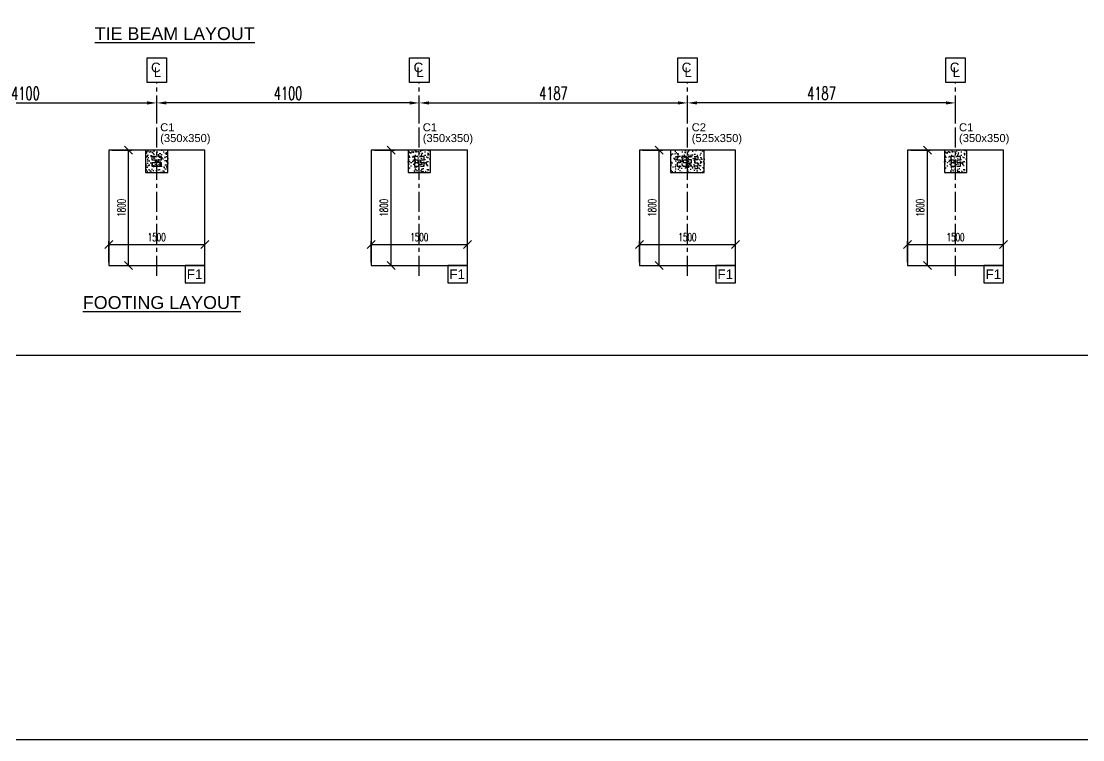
# Model space of a CAD drawing. Header units: millimetres. Extents: x 10240532 to 10287860, y -6299828 to -6258144.
# Drawn here: x 10259120 to 10275696, y -6299828 to -6288605 of the extents above; entities that cross this region are included whole.
import ezdxf
from ezdxf.enums import TextEntityAlignment as Align

# ---------------------------------------------------------------- set-up
doc = ezdxf.new("R2010")
doc.units = ezdxf.units.MM
doc.header["$LTSCALE"] = 5
doc.header["$PDMODE"] = 35
doc.header["$PDSIZE"] = 1250
doc.linetypes.add('CENTER', pattern=[2, 1.25, -0.25, 0.25, -0.25])
doc.linetypes.add('DASHED', pattern=[0.75, 0.5, -0.25])
for name, color, linetype in [('CENLINE', 8, 'CENTER'), ('CL. MKD.', 2, 'Continuous'), ('col', 1, 'Continuous'), ('COL. MKD.', 91, 'Continuous'), ('COL. SIZE', 43, 'Continuous'), ('DIM', 191, 'Continuous'), ('FDN', 50, 'Continuous'), ('FT. MKD.', 2, 'Continuous'), ('NAMEPLATE', 4, 'Continuous'), ('PILEMKD.', 2, 'Continuous'), ('STIRRUP', 253, 'Continuous'), ('TEXT', 5, 'Continuous')]:
    doc.layers.add(name, color=color, linetype=linetype)
doc.layers.add('GRID DIM', color=4, linetype='Continuous', lineweight=20)
doc.styles.add('D50', font='romans.shx', dxfattribs={"width": 0.65, "height": 125})
doc.styles.add('GR DIM', font='romans.shx', dxfattribs={"width": 0.65, "height": 200})
doc.styles.add('RAJU', font='swissel.ttf', dxfattribs={"height": 200})
doc.dimstyles.new('D50', dxfattribs={"dimtxt": 125, "dimasz": 125, "dimexe": 50, "dimexo": 50, "dimgap": 50, "dimtad": 1, "dimdec": 0, "dimdsep": 46, "dimtxsty": 'D50', "dimcen": 0.09, "dimclrd": 2, "dimclre": 2, "dimclrt": 7, "dimadec": 0, "dimazin": 0, "dimtfac": 1, "dimtdec": 0, "dimtmove": 0, "dimatfit": 3, "dimldrblk": 'OBLIQUE', "dimfxl": 1, "dimtolj": 1, "dimtzin": 0, "dimarcsym": 0})
pattern_1 = [(50, (278576.99, -282579.06), (136.6385017, -11.9543142), [14.2875, -157.1625]), (355, (278576.99, -282579.06), (-26.432566, 143.292634), [11.43, -125.7304381]), (100.4514447, (278588.37, -282580.06), (110.2059353, 131.338314), [12.1425066, -133.5676835]), (46.1842, (278576.99, -282540.96), (203.3092807, -31.531746), [21.43125, -235.74375]), (96.6355576, (278593.93, -282543.59), (178.0531005, 185.5695934), [18.2137674, -200.351706]), (351.1841512, (278576.99, -282540.96), (178.0531005, 185.5695934), [17.1449753, -188.594799]), (21, (278596.04, -282550.49), (113.7107935, -76.6988986), [14.2875, -157.1625]), (326, (278596.04, -282550.49), (46.3515213, 138.1409746), [11.43, -125.73]), (71.451445, (278605.51, -282556.88), (160.0623145, 61.4420767), [12.1425066, -133.5674532]), (37.5, (278576.987, -282579.06), (2.31645244, 63.41627915), [0, -124.206, 0, -127.635, 0, -126.20625]), (7.5, (278576.99, -282579.06), (50.1147469, 75.1354311), [0, -72.771, 0, -121.3485, 0, -48.10125]), (327.5, (278534.505, -282579.06), (101.69294638, -4.296558), [0, -47.625, 0, -148.59, 0, -197.1675]), (317.5, (278515.455, -282579.06), (111.09688604, 19.0698683), [0, -61.9125, 0, -98.679, 0, -140.0175])]

# ---------------------------------------------------------------- blocks, each defined once
blk = doc.blocks.new('*D8683')
at = {"layer": 'DEFPOINTS', "color": 0}
for p in [(10261236, -6289881), (10257136, -6290232), (10261236, -6290232)]:
    blk.add_point(p, dxfattribs=at)
at = {"layer": 'GRID DIM', "color": 2, "lineweight": -2}
blk.add_line((10257136, -6290182), (10257136, -6289831), dxfattribs=at)
at = {"layer": 'GRID DIM', "color": 2, "linetype": 'Continuous', "lineweight": -2}
for p, q in [((10257286, -6289881), (10261086, -6289881)), ((10261236, -6290182), (10261236, -6289831))]:
    blk.add_line(p, q, dxfattribs=at)
at = {"layer": 'GRID DIM', "color": 2}
for points in [[(10257286, -6289856), (10257286, -6289906), (10257136, -6289881)], [(10261086, -6289906), (10261086, -6289856), (10261236, -6289881)]]:
    blk.add_solid(points, dxfattribs=at)
at = {"layer": 'GRID DIM', "color": 7, "lineweight": -2, "insert": (10259186, -6289731), "char_height": 200, "attachment_point": 5, "style": 'GR DIM'}
blk.add_mtext('\\A1;4100', dxfattribs=at)
blk = doc.blocks.new('_Oblique')
at = {"color": 0, "linetype": 'ByBlock', "lineweight": -2}
blk.add_line((-0.5, -0.5), (0.5, 0.5), dxfattribs=at)
blk = doc.blocks.new('OBLIQUE')
blk = doc.blocks.new('*D8690')
at = {"layer": 'DEFPOINTS', "color": 0}
for p in [(10261236, -6289881), (10261236, -6290232), (10265336, -6290232)]:
    blk.add_point(p, dxfattribs=at)
at = {"layer": 'GRID DIM', "color": 2, "linetype": 'Continuous', "lineweight": -2}
for p, q in [((10261236, -6290182), (10261236, -6289831)), ((10265186, -6289881), (10261386, -6289881))]:
    blk.add_line(p, q, dxfattribs=at)
at = {"layer": 'GRID DIM', "color": 2, "lineweight": -2}
blk.add_line((10265336, -6290182), (10265336, -6289831), dxfattribs=at)
at = {"layer": 'GRID DIM', "color": 2}
for points in [[(10261386, -6289856), (10261386, -6289906), (10261236, -6289881)], [(10265186, -6289906), (10265186, -6289856), (10265336, -6289881)]]:
    blk.add_solid(points, dxfattribs=at)
at = {"layer": 'GRID DIM', "color": 7, "lineweight": -2, "insert": (10263286, -6289731), "char_height": 200, "attachment_point": 5, "style": 'GR DIM'}
blk.add_mtext('\\A1;4100', dxfattribs=at)
blk = doc.blocks.new('*D8691')
at = {"layer": 'DEFPOINTS', "color": 0}
for p in [(10269523, -6289881), (10265336, -6290232), (10269523, -6290232)]:
    blk.add_point(p, dxfattribs=at)
at = {"layer": 'GRID DIM', "color": 2, "lineweight": -2}
blk.add_line((10265336, -6290182), (10265336, -6289831), dxfattribs=at)
at = {"layer": 'GRID DIM', "color": 2, "linetype": 'Continuous', "lineweight": -2}
for p, q in [((10265486, -6289881), (10269373, -6289881)), ((10269523, -6290182), (10269523, -6289831))]:
    blk.add_line(p, q, dxfattribs=at)
at = {"layer": 'GRID DIM', "color": 2}
for points in [[(10265486, -6289856), (10265486, -6289906), (10265336, -6289881)], [(10269373, -6289906), (10269373, -6289856), (10269523, -6289881)]]:
    blk.add_solid(points, dxfattribs=at)
at = {"layer": 'GRID DIM', "color": 7, "lineweight": -2, "insert": (10267429, -6289731), "char_height": 200, "attachment_point": 5, "style": 'GR DIM'}
blk.add_mtext('\\A1;4187', dxfattribs=at)
blk = doc.blocks.new('*D8692')
at = {"layer": 'DEFPOINTS', "color": 0}
for p in [(10269523, -6289881), (10269523, -6290232), (10273710, -6290232)]:
    blk.add_point(p, dxfattribs=at)
at = {"layer": 'GRID DIM', "color": 2, "linetype": 'Continuous', "lineweight": -2}
for p, q in [((10269523, -6290182), (10269523, -6289831)), ((10273560, -6289881), (10269673, -6289881))]:
    blk.add_line(p, q, dxfattribs=at)
at = {"layer": 'GRID DIM', "color": 2, "lineweight": -2}
blk.add_line((10273710, -6290182), (10273710, -6289831), dxfattribs=at)
at = {"layer": 'GRID DIM', "color": 2}
for points in [[(10269673, -6289856), (10269673, -6289906), (10269523, -6289881)], [(10273560, -6289906), (10273560, -6289856), (10273710, -6289881)]]:
    blk.add_solid(points, dxfattribs=at)
at = {"layer": 'GRID DIM', "color": 7, "lineweight": -2, "insert": (10271616, -6289731), "char_height": 200, "attachment_point": 5, "style": 'GR DIM'}
blk.add_mtext('\\A1;4187', dxfattribs=at)
blk = doc.blocks.new('*D8794')
at = {"layer": 'DEFPOINTS', "color": 0}
for p in [(10260486, -6290619), (10260796, -6290619), (10260486, -6292419)]:
    blk.add_point(p, dxfattribs=at)
at = {"layer": 'PILEMKD.', "color": 2, "linetype": 'Continuous', "lineweight": -2}
for p, q in [((10260536, -6290619), (10260846, -6290619)), ((10260796, -6292419), (10260796, -6290619))]:
    blk.add_line(p, q, dxfattribs=at)
at = {"layer": 'PILEMKD.', "color": 2, "lineweight": -2}
blk.add_line((10260536, -6292419), (10260846, -6292419), dxfattribs=at)
at = {"layer": 'PILEMKD.', "color": 2, "linetype": 'ByBlock', "lineweight": -2, "xscale": 125, "yscale": 125, "zscale": 125}
for p, rotation in [((10260796, -6290619), 90), ((10260796, -6292419), 270)]:
    blk.add_blockref('_Oblique', p, dxfattribs=dict(at, rotation=rotation))
at = {"layer": 'PILEMKD.', "color": 7, "insert": (10260684, -6291519), "char_height": 125, "attachment_point": 5, "rotation": 90, "style": 'D50'}
blk.add_mtext('\\A1;1800', dxfattribs=at)
blk = doc.blocks.new('*D8795')
at = {"layer": 'DEFPOINTS', "color": 0}
for p in [(10261986, -6292090), (10260486, -6292419), (10261986, -6292419)]:
    blk.add_point(p, dxfattribs=at)
at = {"layer": 'PILEMKD.', "color": 2, "lineweight": -2}
blk.add_line((10260486, -6292369), (10260486, -6292040), dxfattribs=at)
at = {"layer": 'PILEMKD.', "color": 2, "linetype": 'Continuous', "lineweight": -2}
for p, q in [((10260486, -6292090), (10261986, -6292090)), ((10261986, -6292369), (10261986, -6292040))]:
    blk.add_line(p, q, dxfattribs=at)
at = {"layer": 'PILEMKD.', "color": 2, "linetype": 'ByBlock', "lineweight": -2, "xscale": 125, "yscale": 125, "zscale": 125, "rotation": 180}
blk.add_blockref('_Oblique', (10260486, -6292090), dxfattribs=at)
at = {"layer": 'PILEMKD.', "color": 2, "linetype": 'ByBlock', "lineweight": -2, "xscale": 125, "yscale": 125, "zscale": 125}
blk.add_blockref('_Oblique', (10261986, -6292090), dxfattribs=at)
at = {"layer": 'PILEMKD.', "color": 7, "insert": (10261236, -6291978), "char_height": 125, "attachment_point": 5, "style": 'D50'}
blk.add_mtext('\\A1;1500', dxfattribs=at)
blk = doc.blocks.new('*D8796')
at = {"layer": 'DEFPOINTS', "color": 0}
for p in [(10264586, -6290619), (10264896, -6290619), (10264586, -6292419)]:
    blk.add_point(p, dxfattribs=at)
at = {"layer": 'PILEMKD.', "color": 2, "linetype": 'Continuous', "lineweight": -2}
for p, q in [((10264636, -6290619), (10264946, -6290619)), ((10264896, -6292419), (10264896, -6290619))]:
    blk.add_line(p, q, dxfattribs=at)
at = {"layer": 'PILEMKD.', "color": 2, "lineweight": -2}
blk.add_line((10264636, -6292419), (10264946, -6292419), dxfattribs=at)
at = {"layer": 'PILEMKD.', "color": 2, "linetype": 'ByBlock', "lineweight": -2, "xscale": 125, "yscale": 125, "zscale": 125}
for p, rotation in [((10264896, -6290619), 90), ((10264896, -6292419), 270)]:
    blk.add_blockref('_Oblique', p, dxfattribs=dict(at, rotation=rotation))
at = {"layer": 'PILEMKD.', "color": 7, "insert": (10264784, -6291519), "char_height": 125, "attachment_point": 5, "rotation": 90, "style": 'D50'}
blk.add_mtext('\\A1;1800', dxfattribs=at)
blk = doc.blocks.new('*D8797')
at = {"layer": 'DEFPOINTS', "color": 0}
for p in [(10266086, -6292090), (10264586, -6292419), (10266086, -6292419)]:
    blk.add_point(p, dxfattribs=at)
at = {"layer": 'PILEMKD.', "color": 2, "lineweight": -2}
blk.add_line((10264586, -6292369), (10264586, -6292040), dxfattribs=at)
at = {"layer": 'PILEMKD.', "color": 2, "linetype": 'Continuous', "lineweight": -2}
for p, q in [((10264586, -6292090), (10266086, -6292090)), ((10266086, -6292369), (10266086, -6292040))]:
    blk.add_line(p, q, dxfattribs=at)
at = {"layer": 'PILEMKD.', "color": 2, "linetype": 'ByBlock', "lineweight": -2, "xscale": 125, "yscale": 125, "zscale": 125, "rotation": 180}
blk.add_blockref('_Oblique', (10264586, -6292090), dxfattribs=at)
at = {"layer": 'PILEMKD.', "color": 2, "linetype": 'ByBlock', "lineweight": -2, "xscale": 125, "yscale": 125, "zscale": 125}
blk.add_blockref('_Oblique', (10266086, -6292090), dxfattribs=at)
at = {"layer": 'PILEMKD.', "color": 7, "insert": (10265336, -6291978), "char_height": 125, "attachment_point": 5, "style": 'D50'}
blk.add_mtext('\\A1;1500', dxfattribs=at)
blk = doc.blocks.new('*D8798')
at = {"layer": 'DEFPOINTS', "color": 0}
for p in [(10268773, -6290619), (10269083, -6290619), (10268773, -6292419)]:
    blk.add_point(p, dxfattribs=at)
at = {"layer": 'PILEMKD.', "color": 2, "linetype": 'Continuous', "lineweight": -2}
for p, q in [((10268823, -6290619), (10269133, -6290619)), ((10269083, -6292419), (10269083, -6290619))]:
    blk.add_line(p, q, dxfattribs=at)
at = {"layer": 'PILEMKD.', "color": 2, "lineweight": -2}
blk.add_line((10268823, -6292419), (10269133, -6292419), dxfattribs=at)
at = {"layer": 'PILEMKD.', "color": 2, "linetype": 'ByBlock', "lineweight": -2, "xscale": 125, "yscale": 125, "zscale": 125}
for p, rotation in [((10269083, -6290619), 90), ((10269083, -6292419), 270)]:
    blk.add_blockref('_Oblique', p, dxfattribs=dict(at, rotation=rotation))
at = {"layer": 'PILEMKD.', "color": 7, "insert": (10268971, -6291519), "char_height": 125, "attachment_point": 5, "rotation": 90, "style": 'D50'}
blk.add_mtext('\\A1;1800', dxfattribs=at)
blk = doc.blocks.new('*D8799')
at = {"layer": 'DEFPOINTS', "color": 0}
for p in [(10270273, -6292090), (10268773, -6292419), (10270273, -6292419)]:
    blk.add_point(p, dxfattribs=at)
at = {"layer": 'PILEMKD.', "color": 2, "lineweight": -2}
blk.add_line((10268773, -6292369), (10268773, -6292040), dxfattribs=at)
at = {"layer": 'PILEMKD.', "color": 2, "linetype": 'Continuous', "lineweight": -2}
for p, q in [((10268773, -6292090), (10270273, -6292090)), ((10270273, -6292369), (10270273, -6292040))]:
    blk.add_line(p, q, dxfattribs=at)
at = {"layer": 'PILEMKD.', "color": 2, "linetype": 'ByBlock', "lineweight": -2, "xscale": 125, "yscale": 125, "zscale": 125, "rotation": 180}
blk.add_blockref('_Oblique', (10268773, -6292090), dxfattribs=at)
at = {"layer": 'PILEMKD.', "color": 2, "linetype": 'ByBlock', "lineweight": -2, "xscale": 125, "yscale": 125, "zscale": 125}
blk.add_blockref('_Oblique', (10270273, -6292090), dxfattribs=at)
at = {"layer": 'PILEMKD.', "color": 7, "insert": (10269523, -6291978), "char_height": 125, "attachment_point": 5, "style": 'D50'}
blk.add_mtext('\\A1;1500', dxfattribs=at)
blk = doc.blocks.new('*D8800')
at = {"layer": 'DEFPOINTS', "color": 0}
for p in [(10272960, -6290619), (10273270, -6290619), (10272960, -6292419)]:
    blk.add_point(p, dxfattribs=at)
at = {"layer": 'PILEMKD.', "color": 2, "linetype": 'Continuous', "lineweight": -2}
for p, q in [((10273010, -6290619), (10273320, -6290619)), ((10273270, -6292419), (10273270, -6290619))]:
    blk.add_line(p, q, dxfattribs=at)
at = {"layer": 'PILEMKD.', "color": 2, "lineweight": -2}
blk.add_line((10273010, -6292419), (10273320, -6292419), dxfattribs=at)
at = {"layer": 'PILEMKD.', "color": 2, "linetype": 'ByBlock', "lineweight": -2, "xscale": 125, "yscale": 125, "zscale": 125}
for p, rotation in [((10273270, -6290619), 90), ((10273270, -6292419), 270)]:
    blk.add_blockref('_Oblique', p, dxfattribs=dict(at, rotation=rotation))
at = {"layer": 'PILEMKD.', "color": 7, "insert": (10273158, -6291519), "char_height": 125, "attachment_point": 5, "rotation": 90, "style": 'D50'}
blk.add_mtext('\\A1;1800', dxfattribs=at)
blk = doc.blocks.new('*D8801')
at = {"layer": 'DEFPOINTS', "color": 0}
for p in [(10274460, -6292090), (10272960, -6292419), (10274460, -6292419)]:
    blk.add_point(p, dxfattribs=at)
at = {"layer": 'PILEMKD.', "color": 2, "lineweight": -2}
blk.add_line((10272960, -6292369), (10272960, -6292040), dxfattribs=at)
at = {"layer": 'PILEMKD.', "color": 2, "linetype": 'Continuous', "lineweight": -2}
for p, q in [((10272960, -6292090), (10274460, -6292090)), ((10274460, -6292369), (10274460, -6292040))]:
    blk.add_line(p, q, dxfattribs=at)
at = {"layer": 'PILEMKD.', "color": 2, "linetype": 'ByBlock', "lineweight": -2, "xscale": 125, "yscale": 125, "zscale": 125, "rotation": 180}
blk.add_blockref('_Oblique', (10272960, -6292090), dxfattribs=at)
at = {"layer": 'PILEMKD.', "color": 2, "linetype": 'ByBlock', "lineweight": -2, "xscale": 125, "yscale": 125, "zscale": 125}
blk.add_blockref('_Oblique', (10274460, -6292090), dxfattribs=at)
at = {"layer": 'PILEMKD.', "color": 7, "insert": (10273710, -6291978), "char_height": 125, "attachment_point": 5, "style": 'D50'}
blk.add_mtext('\\A1;1500', dxfattribs=at)

msp = doc.modelspace()

# ---------------------------------------------------------------- hatches: boundary and pattern name
at = {"layer": 'STIRRUP'}
h = msp.add_hatch(dxfattribs=at)
h.set_pattern_fill('AR-CONC', color=9, scale=0.75)
h.set_pattern_definition(pattern_1)
h.paths.add_polyline_path([(10261061, -6290968.7), (10261411, -6290968.7), (10261411, -6290618.7), (10261061, -6290618.7)])
h = msp.add_hatch(dxfattribs=at)
h.set_pattern_fill('AR-CONC', color=9, scale=0.75)
h.set_pattern_definition(pattern_1)
h.paths.add_polyline_path([(10265161, -6290968.7), (10265511, -6290968.7), (10265511, -6290618.7), (10265161, -6290618.7)])
h = msp.add_hatch(dxfattribs=at)
h.set_pattern_fill('AR-CONC', color=9, scale=0.75)
h.set_pattern_definition([(50, (278663.99, -282579.06), (136.6385017, -11.9543142), [14.2875, -157.1625]), (355, (278663.99, -282579.06), (-26.432566, 143.292634), [11.43, -125.7304381]), (100.4514447, (278675.37, -282580.06), (110.2059353, 131.338314), [12.1425066, -133.5676835]), (46.1842, (278663.99, -282540.96), (203.3092807, -31.531746), [21.43125, -235.74375]), (96.6355576, (278680.93, -282543.59), (178.0531005, 185.5695934), [18.2137674, -200.351706]), (351.1841512, (278663.99, -282540.96), (178.0531005, 185.5695934), [17.1449753, -188.594799]), (21, (278683.04, -282550.49), (113.7107935, -76.6988986), [14.2875, -157.1625]), (326, (278683.04, -282550.49), (46.3515213, 138.1409746), [11.43, -125.73]), (71.451445, (278692.51, -282556.88), (160.0623145, 61.4420767), [12.1425066, -133.5674532]), (37.5, (278663.987, -282579.06), (2.31645244, 63.41627915), [0, -124.206, 0, -127.635, 0, -126.20625]), (7.5, (278663.99, -282579.06), (50.1147469, 75.1354311), [0, -72.771, 0, -121.3485, 0, -48.10125]), (327.5, (278621.505, -282579.06), (101.69294638, -4.296558), [0, -47.625, 0, -148.59, 0, -197.1675]), (317.5, (278602.455, -282579.06), (111.09688604, 19.0698683), [0, -61.9125, 0, -98.679, 0, -140.0175])])
h.paths.add_polyline_path([(10269260.5, -6290968.7), (10269785.5, -6290968.7), (10269785.5, -6290618.7), (10269260.5, -6290618.7)])
h = msp.add_hatch(dxfattribs=at)
h.set_pattern_fill('AR-CONC', color=9, scale=0.75)
h.set_pattern_definition([(50, (286950.99, -282579.06), (136.6385017, -11.9543142), [14.2875, -157.1625]), (355, (286950.99, -282579.06), (-26.432566, 143.292634), [11.43, -125.7304381]), (100.4514447, (286962.37, -282580.06), (110.2059353, 131.338314), [12.1425066, -133.5676835]), (46.1842, (286950.99, -282540.96), (203.3092807, -31.531746), [21.43125, -235.74375]), (96.6355576, (286967.93, -282543.59), (178.0531005, 185.5695934), [18.2137674, -200.351706]), (351.1841512, (286950.99, -282540.96), (178.0531005, 185.5695934), [17.1449753, -188.594799]), (21, (286970.04, -282550.49), (113.7107935, -76.6988986), [14.2875, -157.1625]), (326, (286970.04, -282550.49), (46.3515213, 138.1409746), [11.43, -125.73]), (71.451445, (286979.51, -282556.88), (160.0623145, 61.4420767), [12.1425066, -133.5674532]), (37.5, (286950.987, -282579.06), (2.31645244, 63.41627915), [0, -124.206, 0, -127.635, 0, -126.20625]), (7.5, (286950.99, -282579.06), (50.1147469, 75.1354311), [0, -72.771, 0, -121.3485, 0, -48.10125]), (327.5, (286908.505, -282579.06), (101.69294638, -4.296558), [0, -47.625, 0, -148.59, 0, -197.1675]), (317.5, (286889.455, -282579.06), (111.09688604, 19.0698683), [0, -61.9125, 0, -98.679, 0, -140.0175])])
h.paths.add_polyline_path([(10273535, -6290968.7), (10273885, -6290968.7), (10273885, -6290618.7), (10273535, -6290618.7)])

# ---------------------------------------------------------------- linework, layer by layer
at = {"layer": 'CENLINE', "lineweight": -2, "ltscale": 50}
for p, q in [((10261236, -6292579.6), (10261236, -6289564.3)), ((10265336, -6292579.6), (10265336, -6289564.3)), ((10269523, -6292579.6), (10269523, -6289564.3)), ((10273710, -6292579.6), (10273710, -6289564.3))]:
    msp.add_line(p, q, dxfattribs=at)
at = {"layer": 'CL. MKD.'}
for points in [[(10261084.2, -6289175.3), (10261387.7, -6289175.3), (10261387.7, -6289564.3), (10261084.2, -6289564.3)], [(10265184.2, -6289175.3), (10265487.7, -6289175.3), (10265487.7, -6289564.3), (10265184.2, -6289564.3)], [(10269371.2, -6289175.3), (10269674.7, -6289175.3), (10269674.7, -6289564.3), (10269371.2, -6289564.3)], [(10273558.2, -6289175.3), (10273861.7, -6289175.3), (10273861.7, -6289564.3), (10273558.2, -6289564.3)]]:
    msp.add_lwpolyline(points, close=True, dxfattribs=at)
at = {"layer": 'col'}
for points in [[(10261061, -6290968.7), (10261411, -6290968.7), (10261411, -6290618.7), (10261061, -6290618.7)], [(10265161, -6290968.7), (10265511, -6290968.7), (10265511, -6290618.7), (10265161, -6290618.7)], [(10269260.5, -6290968.7), (10269785.5, -6290968.7), (10269785.5, -6290618.7), (10269260.5, -6290618.7)], [(10273535, -6290968.7), (10273885, -6290968.7), (10273885, -6290618.7), (10273535, -6290618.7)]]:
    msp.add_lwpolyline(points, close=True, dxfattribs=at)
at = {"layer": 'col', "color": 4, "linetype": 'DASHED', "ltscale": 25}
for points in [[(10261311, -6290768.7), (10261311, -6290718.7), (10261161, -6290718.7), (10261161, -6290768.7), (10261211, -6290768.7), (10261211, -6290818.7), (10261161, -6290818.7), (10261161, -6290868.7), (10261311, -6290868.7), (10261311, -6290818.7), (10261261, -6290818.7), (10261261, -6290768.7), (10261311, -6290768.7)], [(10265411, -6290768.7), (10265411, -6290718.7), (10265261, -6290718.7), (10265261, -6290768.7), (10265311, -6290768.7), (10265311, -6290818.7), (10265261, -6290818.7), (10265261, -6290868.7), (10265411, -6290868.7), (10265411, -6290818.7), (10265361, -6290818.7), (10265361, -6290768.7), (10265411, -6290768.7)], [(10269510.5, -6290768.7), (10269510.5, -6290718.7), (10269360.5, -6290718.7), (10269360.5, -6290768.7), (10269410.5, -6290768.7), (10269410.5, -6290818.7), (10269360.5, -6290818.7), (10269360.5, -6290868.7), (10269510.5, -6290868.7), (10269510.5, -6290818.7), (10269460.5, -6290818.7), (10269460.5, -6290768.7), (10269510.5, -6290768.7)], [(10269535.5, -6290768.7), (10269535.5, -6290718.7), (10269685.5, -6290718.7), (10269685.5, -6290768.7), (10269635.5, -6290768.7), (10269635.5, -6290818.7), (10269685.5, -6290818.7), (10269685.5, -6290868.7), (10269535.5, -6290868.7), (10269535.5, -6290818.7), (10269585.5, -6290818.7), (10269585.5, -6290768.7), (10269535.5, -6290768.7)], [(10273785, -6290768.7), (10273785, -6290718.7), (10273635, -6290718.7), (10273635, -6290768.7), (10273685, -6290768.7), (10273685, -6290818.7), (10273635, -6290818.7), (10273635, -6290868.7), (10273785, -6290868.7), (10273785, -6290818.7), (10273735, -6290818.7), (10273735, -6290768.7), (10273785, -6290768.7)]]:
    msp.add_lwpolyline(points, dxfattribs=at)
at = {"layer": 'DIM', "color": 7}
msp.add_lwpolyline([(10240531.5, -6258144.4), (10287859.9, -6258144.4), (10287859.9, -6299827.8), (10240531.5, -6299827.8)], close=True, dxfattribs=at)
at = {"layer": 'FDN', "color": 30}
for points in [[(10260486, -6292418.7), (10261986, -6292418.7), (10261986, -6290618.7), (10260486, -6290618.7)], [(10264586, -6292418.7), (10266086, -6292418.7), (10266086, -6290618.7), (10264586, -6290618.7)], [(10268773, -6292418.7), (10270273, -6292418.7), (10270273, -6290618.7), (10268773, -6290618.7)], [(10272960, -6292418.7), (10274460, -6292418.7), (10274460, -6290618.7), (10272960, -6290618.7)]]:
    msp.add_lwpolyline(points, close=True, dxfattribs=at)
at = {"layer": 'FT. MKD.', "ltscale": 0.3}
for points in [[(10261678.8, -6292693.3), (10261986, -6292693.3), (10261986, -6292418.7), (10261678.8, -6292418.7)], [(10265778.8, -6292693.3), (10266086, -6292693.3), (10266086, -6292418.7), (10265778.8, -6292418.7)], [(10269965.8, -6292693.3), (10270273, -6292693.3), (10270273, -6292418.7), (10269965.8, -6292418.7)], [(10274152.8, -6292693.3), (10274460, -6292693.3), (10274460, -6292418.7), (10274152.8, -6292418.7)]]:
    msp.add_lwpolyline(points, close=True, dxfattribs=at)
at = {"layer": 'NAMEPLATE', "color": 4}
msp.add_lwpolyline([(10246531.5, -6264144.4), (10281859.9, -6264144.4), (10281859.9, -6293827.8), (10246531.5, -6293827.8)], close=True, dxfattribs=at)

# ---------------------------------------------------------------- texts
at = {"layer": 'CL. MKD.', "color": 7, "style": 'RAJU'}
for s, p in [('C', (10261145.8, -6289401.4)), ('C', (10265245.8, -6289401.4)), ('C', (10269432.8, -6289401.4)), ('C', (10273619.8, -6289401.4)), ('L', (10261188.8, -6289476.4)), ('L', (10265288.8, -6289476.4)), ('L', (10269475.8, -6289476.4)), ('L', (10273662.8, -6289476.4))]:
    msp.add_text(s, height=150, dxfattribs=at).set_placement(p)
at = {"layer": 'COL. MKD.', "style": 'RAJU'}
for s, p in [('C1', (10261289.6, -6290323.8)), ('C1', (10265389.6, -6290323.8)), ('C2', (10269589.6, -6290323.8)), ('C1', (10273763.6, -6290323.8))]:
    msp.add_text(s, height=125, dxfattribs=at).set_placement(p)
at = {"layer": 'COL. SIZE', "style": 'RAJU'}
for s, p in [('(350x350)', (10261289.6, -6290492.3)), ('(350x350)', (10265389.6, -6290492.3)), ('(525x350)', (10269589.6, -6290492.3)), ('(350x350)', (10273763.6, -6290492.3))]:
    msp.add_text(s, height=125, dxfattribs=at).set_placement(p)
at = {"layer": 'FT. MKD.', "color": 7, "style": 'RAJU'}
for p in [(10261704.8, -6292631.7), (10265804.8, -6292631.7), (10269991.8, -6292631.7), (10274178.8, -6292631.7)]:
    msp.add_text('F1', height=150, dxfattribs=at).set_placement(p)
at = {"layer": 'TEXT', "color": 1, "style": 'RAJU'}
for s, p in [('%%UTIE BEAM LAYOUT', (10261516.3, -6288898.4)), ('%%UFOOTING LAYOUT', (10261314.9, -6293098.7))]:
    msp.add_text(s, height=200, dxfattribs=at).set_placement(p, align=Align.CENTER)

# ---------------------------------------------------------------- dimensions: what is measured, and where the dimension line sits
at = {"layer": 'GRID DIM', "lineweight": -2}
for base, p1, p2, picture, middle in [((10261236, -6289880.8), (10257136, -6290231.8), (10261236, -6290231.8), '*D8683', (10259186, -6289730.8)), ((10269523, -6289880.8), (10265336, -6290231.8), (10269523, -6290231.8), '*D8691', (10267429.5, -6289730.8))]:
    dim = msp.add_linear_dim(base=base, p1=p1, p2=p2, dimstyle='D50', override={"dimasz": 150, "dimtxsty": 'GR DIM', "dimsah": 1, "dimtmove": 1}, dxfattribs=at)
    dim.commit()
    dim.dimension.update_dxf_attribs({"geometry": picture, "text_midpoint": middle})
for base, p1, p2, picture, middle in [((10261236, -6289880.8), (10265336, -6290231.8), (10261236, -6290231.8), '*D8690', (10263286, -6289730.8)), ((10269523, -6289880.8), (10273710, -6290231.8), (10269523, -6290231.8), '*D8692', (10271616.5, -6289730.8))]:
    dim = msp.add_linear_dim(base=base, p1=p1, p2=p2, angle=180, dimstyle='D50', override={"dimasz": 150, "dimtxsty": 'GR DIM', "dimsah": 1, "dimtmove": 1}, dxfattribs=at)
    dim.commit()
    dim.dimension.update_dxf_attribs({"geometry": picture, "text_midpoint": middle})
at = {"layer": 'PILEMKD.', "color": 3}
for base, p1, p2, picture, middle in [((10260796.2, -6290618.7), (10260486, -6292418.7), (10260486, -6290618.7), '*D8794', (10260683.7, -6291518.7)), ((10264896.2, -6290618.7), (10264586, -6292418.7), (10264586, -6290618.7), '*D8796', (10264783.7, -6291518.7)), ((10269083.2, -6290618.7), (10268773, -6292418.7), (10268773, -6290618.7), '*D8798', (10268970.7, -6291518.7)), ((10273270.2, -6290618.7), (10272960, -6292418.7), (10272960, -6290618.7), '*D8800', (10273157.7, -6291518.7))]:
    dim = msp.add_linear_dim(base=base, p1=p1, p2=p2, angle=90, dimstyle='D50', override={"dimtxsty": 'D50', "dimldrblk": 'OBLIQUE'}, dxfattribs=at)
    dim.commit()
    dim.dimension.update_dxf_attribs({"geometry": picture, "text_midpoint": middle})
for base, p1, p2, picture, middle in [((10261986, -6292090.4), (10260486, -6292418.7), (10261986, -6292418.7), '*D8795', (10261236, -6291977.9)), ((10266086, -6292090.4), (10264586, -6292418.7), (10266086, -6292418.7), '*D8797', (10265336, -6291977.9)), ((10270273, -6292090.4), (10268773, -6292418.7), (10270273, -6292418.7), '*D8799', (10269523, -6291977.9)), ((10274460, -6292090.4), (10272960, -6292418.7), (10274460, -6292418.7), '*D8801', (10273710, -6291977.9))]:
    dim = msp.add_linear_dim(base=base, p1=p1, p2=p2, dimstyle='D50', override={"dimtxsty": 'D50', "dimldrblk": 'OBLIQUE'}, dxfattribs=at)
    dim.commit()
    dim.dimension.update_dxf_attribs({"geometry": picture, "text_midpoint": middle})

doc.saveas('drawing.dxf')
